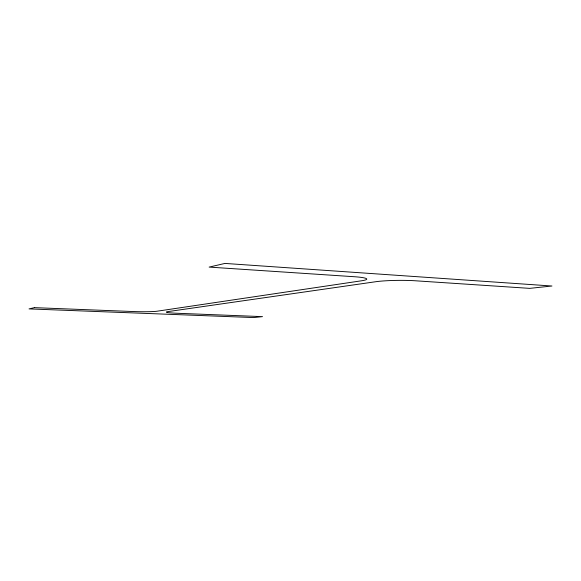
<?xml version="1.0" encoding="UTF-8"?>
<svg xmlns="http://www.w3.org/2000/svg" width="581" height="581" viewBox="0 0 581 581"><rect width="100%" height="100%" fill="white"/><g stroke="black" fill="none" stroke-linecap="round" stroke-linejoin="round"><path stroke-width="0.87" d="M34.432 307.647L29.05 308.896L253.621 317.575L262.51 316.63L177.205 313.268A17.996 1.177 0.6 0 1 167.742 311.634L375.871 281.705A27.685 2.68 -0.6 0 1 415.43 280.783L529.69 288.365L551.95 286.012L224.956 263.425L209.153 267.093L354.381 276.73A28.484 2.912 -0.2 0 1 361.556 280.783L157.168 311.205A18.527 1.227 0.8 0 1 133.507 311.547L34.432 307.647"/></g></svg>
